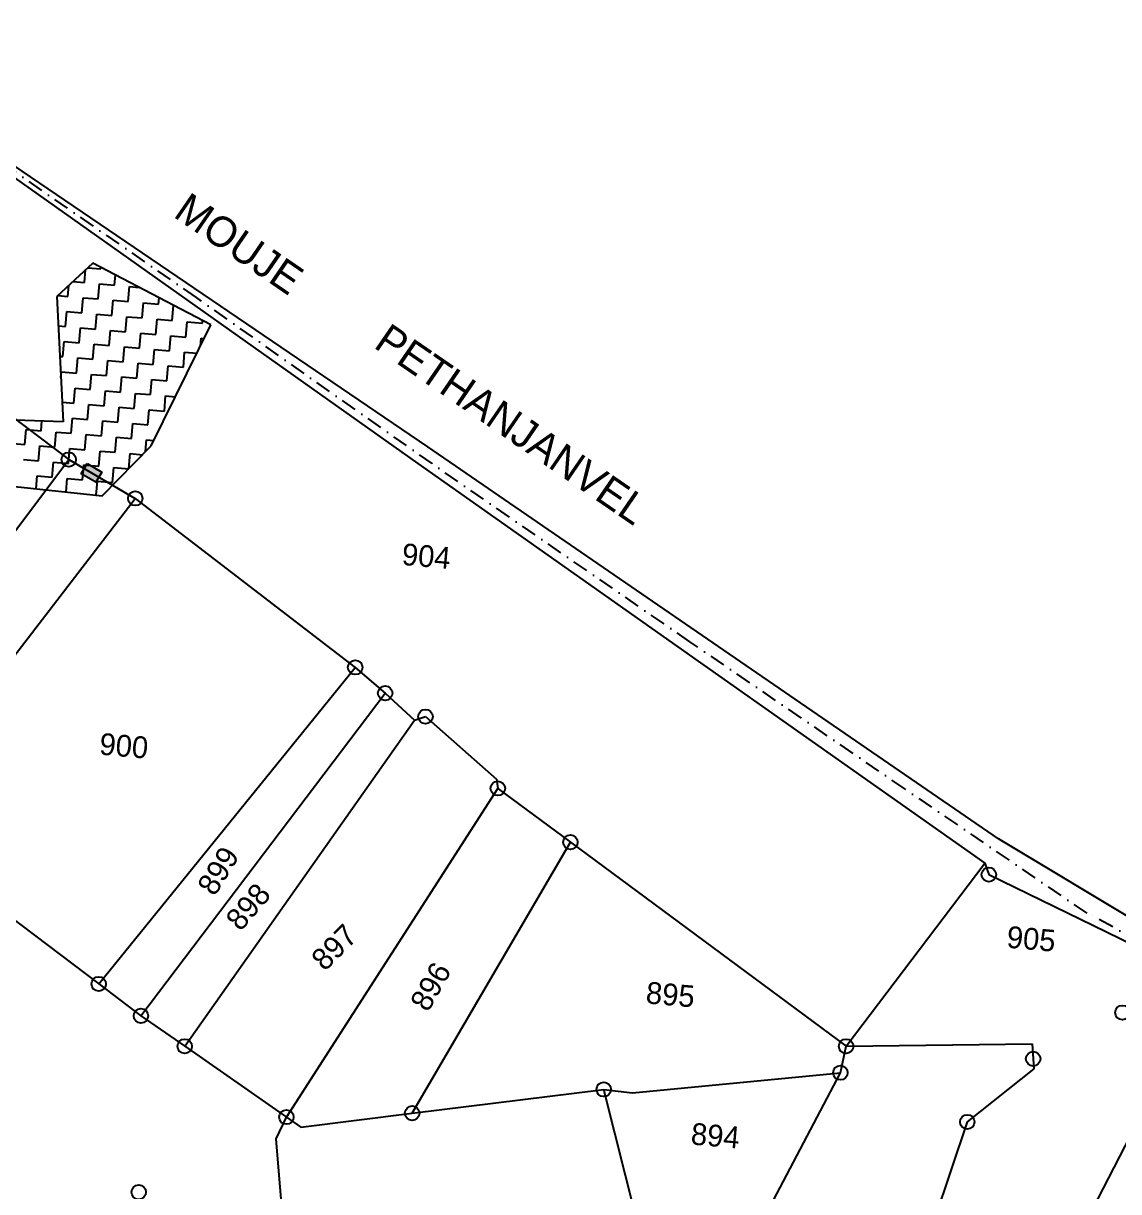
# Model space of a CAD drawing. Header units: metres. Extents: x 302356 to 305648, y 1939949 to 1943623.
# Drawn here: x 303106.8 to 303459.9, y 1943161.7 to 1943538.6 of the extents above; entities that cross this region are included whole.
import ezdxf

# ---------------------------------------------------------------- set-up
doc = ezdxf.new("R2010")
doc.units = ezdxf.units.M
doc.linetypes.add('DASHDOT', pattern=[1, 0.5, -0.25, 0, -0.25])
for name, color, linetype in [('POLY_HATCH', 12, 'Continuous'), ('POLY_PARCEL', 6, 'Continuous'), ('POLY_WATER', 4, 'Continuous'), ('TEXT_MAPOUT', 7, 'Continuous'), ('TEXT_PARCEL', 7, 'Continuous'), ('V_BOUND_STREAM_LINE', 7, 'DASHDOT')]:
    doc.layers.add(name, color=color, linetype=linetype)
doc.styles.add('TEXT_MAP', font='')
doc.styles.get('TEXT_MAP').set_extended_font_data('Kruti Dev 050')

msp = doc.modelspace()

# ---------------------------------------------------------------- hatches: boundary and pattern name
msp.add_hatch(color=256).paths.add_polyline_path([(303130.15, 1943390.58), (303132.04, 1943393.83), (303127.34, 1943396.56), (303125.45, 1943393.31)])

# ---------------------------------------------------------------- linework, layer by layer
msp.add_lwpolyline([(303127.34, 1943396.56), (303132.04, 1943393.83), (303130.15, 1943390.58), (303125.45, 1943393.31)], close=True)
for centre in [(303121.39, 1943397.85), (303142.86, 1943385.36), (303213.77, 1943330.82), (303223.44, 1943322.51), (303236.41, 1943314.94), (303259.73, 1943291.78), (303283.15, 1943274.43), (303418.05, 1943263.98), (303131.07, 1943228.72), (303461.12, 1943219.46), (303144.68, 1943218.41), (303158.79, 1943208.59), (303372.03, 1943208.61), (303432.34, 1943204.56), (303370.2, 1943200.07), (303293.9, 1943194.68), (303191.58, 1943185.77), (303232.13, 1943187.01), (303411.09, 1943184.18), (303143.97, 1943161.55)]:
    msp.add_circle(centre, 2.33)
at = {"layer": 'POLY_HATCH'}
for p, q in [((303129.15, 1943461.24), (303117.61, 1943450.45)), ((303167.24, 1943441.34), (303129.15, 1943461.24)), ((303117.61, 1943450.45), (303119.57, 1943410.09)), ((303147.98, 1943402.25), (303167.24, 1943441.34)), ((303119.57, 1943410.09), (303077.85, 1943411.52)), ((303132.21, 1943386.19), (303147.98, 1943402.25)), ((303095.03, 1943390.16), (303132.21, 1943386.19))]:
    msp.add_line(p, q, dxfattribs=at)
at = {"layer": 'POLY_HATCH', "linetype": 'Continuous', "ltscale": 10}
for p, q in [((303126.45, 1943454.95), (303126.8, 1943459.04)), ((303127.56, 1943459.75), (303131.73, 1943459.39)), ((303131.73, 1943459.39), (303131.77, 1943459.87)), ((303122.77, 1943455.27), (303126.45, 1943454.95)), ((303136.17, 1943454.1), (303136.46, 1943457.43)), ((303121.16, 1943450.51), (303121.47, 1943454.06)), ((303130.88, 1943449.67), (303131.31, 1943454.53)), ((303131.31, 1943454.53), (303136.17, 1943454.1)), ((303140.61, 1943448.82), (303141.03, 1943453.68)), ((303141.03, 1943453.68), (303144.14, 1943453.41)), ((303117.97, 1943450.79), (303121.16, 1943450.51)), ((303125.6, 1943445.23), (303126.02, 1943450.09)), ((303126.02, 1943450.09), (303130.88, 1943449.67)), ((303135.32, 1943444.38), (303135.74, 1943449.24)), ((303135.74, 1943449.24), (303140.61, 1943448.82)), ((303145.04, 1943443.54), (303145.47, 1943448.4)), ((303145.47, 1943448.4), (303150.33, 1943447.97)), ((303150.33, 1943447.97), (303150.51, 1943450.08)), ((303154.77, 1943442.69), (303155.19, 1943447.55)), ((303155.19, 1943447.55), (303155.39, 1943447.53)), ((303120.32, 1943440.79), (303120.74, 1943445.65)), ((303120.74, 1943445.65), (303125.6, 1943445.23)), ((303130.04, 1943439.94), (303130.46, 1943444.81)), ((303130.46, 1943444.81), (303135.32, 1943444.38)), ((303139.76, 1943439.1), (303140.18, 1943443.96)), ((303140.18, 1943443.96), (303145.04, 1943443.54)), ((303118.07, 1943440.99), (303120.32, 1943440.79)), ((303124.75, 1943435.51), (303125.18, 1943440.37)), ((303125.18, 1943440.37), (303130.04, 1943439.94)), ((303134.47, 1943434.66), (303134.9, 1943439.52)), ((303134.9, 1943439.52), (303139.76, 1943439.1)), ((303149.48, 1943438.25), (303149.9, 1943443.11)), ((303149.9, 1943443.11), (303154.77, 1943442.69)), ((303159.2, 1943437.4), (303159.63, 1943442.27)), ((303159.63, 1943442.27), (303164.49, 1943441.84)), ((303164.49, 1943441.84), (303164.57, 1943442.74)), ((303119.47, 1943431.07), (303119.89, 1943435.93)), ((303119.89, 1943435.93), (303124.75, 1943435.51)), ((303144.2, 1943433.81), (303144.62, 1943438.67)), ((303144.62, 1943438.67), (303149.48, 1943438.25)), ((303153.92, 1943432.97), (303154.34, 1943437.83)), ((303154.34, 1943437.83), (303159.2, 1943437.4)), ((303163.84, 1943434.44), (303164.06, 1943436.98)), ((303164.06, 1943436.98), (303165.05, 1943436.9)), ((303129.19, 1943430.22), (303129.61, 1943435.08)), ((303129.61, 1943435.08), (303134.47, 1943434.66)), ((303138.91, 1943429.38), (303139.34, 1943434.24)), ((303139.34, 1943434.24), (303144.2, 1943433.81)), ((303148.63, 1943428.53), (303149.06, 1943433.39)), ((303149.06, 1943433.39), (303153.92, 1943432.97)), ((303158.36, 1943427.68), (303158.78, 1943432.54)), ((303158.78, 1943432.54), (303162.74, 1943432.2)), ((303118.55, 1943431.15), (303119.47, 1943431.07)), ((303123.91, 1943425.78), (303124.33, 1943430.65)), ((303124.33, 1943430.65), (303129.19, 1943430.22)), ((303133.63, 1943424.94), (303134.05, 1943429.8)), ((303134.05, 1943429.8), (303138.91, 1943429.38)), ((303143.35, 1943424.09), (303143.77, 1943428.95)), ((303143.77, 1943428.95), (303148.63, 1943428.53)), ((303118.88, 1943424.32), (303119.05, 1943426.21)), ((303119.05, 1943426.21), (303123.91, 1943425.78)), ((303128.34, 1943420.5), (303128.77, 1943425.36)), ((303128.77, 1943425.36), (303133.63, 1943424.94)), ((303138.07, 1943419.65), (303138.49, 1943424.51)), ((303138.49, 1943424.51), (303143.35, 1943424.09)), ((303153.07, 1943423.24), (303153.5, 1943428.11)), ((303153.5, 1943428.11), (303158.36, 1943427.68)), ((303123.06, 1943416.06), (303123.48, 1943420.92)), ((303123.48, 1943420.92), (303128.34, 1943420.5)), ((303147.79, 1943418.81), (303148.21, 1943423.67)), ((303148.21, 1943423.67), (303153.07, 1943423.24)), ((303157.89, 1943422.36), (303157.93, 1943422.82)), ((303157.93, 1943422.82), (303158.11, 1943422.81)), ((303132.78, 1943415.22), (303133.21, 1943420.08)), ((303133.21, 1943420.08), (303138.07, 1943419.65)), ((303142.5, 1943414.37), (303142.93, 1943419.23)), ((303142.93, 1943419.23), (303147.79, 1943418.81)), ((303152.23, 1943413.52), (303152.65, 1943418.38)), ((303152.65, 1943418.38), (303155.8, 1943418.11)), ((303119.27, 1943416.39), (303123.06, 1943416.06)), ((303127.5, 1943410.78), (303127.92, 1943415.64)), ((303127.92, 1943415.64), (303132.78, 1943415.22)), ((303137.22, 1943409.93), (303137.64, 1943414.79)), ((303137.64, 1943414.79), (303142.5, 1943414.37)), ((303146.94, 1943409.09), (303147.36, 1943413.95)), ((303147.36, 1943413.95), (303152.23, 1943413.52)), ((303112.49, 1943407.19), (303112.76, 1943410.32)), ((303122.21, 1943406.34), (303122.64, 1943411.2)), ((303122.64, 1943411.2), (303127.5, 1943410.78)), ((303131.94, 1943405.49), (303132.36, 1943410.35)), ((303132.36, 1943410.35), (303137.22, 1943409.93)), ((303141.66, 1943404.65), (303142.08, 1943409.51)), ((303142.08, 1943409.51), (303146.94, 1943409.09)), ((303107.21, 1943402.75), (303107.63, 1943407.61)), ((303107.63, 1943407.61), (303112.49, 1943407.19)), ((303116.93, 1943401.9), (303117.35, 1943406.76)), ((303117.35, 1943406.76), (303122.21, 1943406.34)), ((303126.65, 1943401.06), (303127.07, 1943405.92)), ((303127.07, 1943405.92), (303131.94, 1943405.49)), ((303102.35, 1943403.17), (303107.21, 1943402.75)), ((303111.64, 1943397.46), (303112.07, 1943402.33)), ((303112.07, 1943402.33), (303116.93, 1943401.9)), ((303136.37, 1943400.21), (303136.8, 1943405.07)), ((303136.8, 1943405.07), (303141.66, 1943404.65)), ((303146.19, 1943400.42), (303146.52, 1943404.22)), ((303146.52, 1943404.22), (303148.86, 1943404.02)), ((303121.37, 1943396.62), (303121.79, 1943401.48)), ((303121.79, 1943401.48), (303126.65, 1943401.06)), ((303131.09, 1943395.77), (303131.51, 1943400.63)), ((303131.51, 1943400.63), (303136.37, 1943400.21)), ((303140.81, 1943394.95), (303141.23, 1943399.79)), ((303141.23, 1943399.79), (303145.22, 1943399.44)), ((303106.78, 1943397.89), (303111.64, 1943397.46)), ((303116.08, 1943392.18), (303116.51, 1943397.04)), ((303116.51, 1943397.04), (303121.37, 1943396.62)), ((303125.8, 1943391.33), (303126.23, 1943396.2)), ((303126.23, 1943396.2), (303131.09, 1943395.77)), ((303135.53, 1943390.49), (303135.95, 1943395.35)), ((303135.95, 1943395.35), (303140.79, 1943394.93)), ((303110.86, 1943388.47), (303111.22, 1943392.6)), ((303111.22, 1943392.6), (303116.08, 1943392.18)), ((303120.57, 1943387.44), (303120.94, 1943391.76)), ((303120.94, 1943391.76), (303125.8, 1943391.33)), ((303130.27, 1943386.4), (303130.67, 1943390.91)), ((303130.67, 1943390.91), (303135.53, 1943390.49))]:
    msp.add_line(p, q, dxfattribs=at)
at = {"layer": 'POLY_PARCEL'}
for p, q in [((303072.43, 1943434.68), (303121.39, 1943397.85)), ((303044.56, 1943296.14), (303121.39, 1943397.85)), ((303121.39, 1943397.85), (303142.86, 1943385.36)), ((303062.4, 1943280.72), (303142.86, 1943385.36)), ((303142.86, 1943385.36), (303213.77, 1943330.82)), ((303131.07, 1943228.72), (303213.77, 1943330.82)), ((303213.77, 1943330.82), (303223.44, 1943322.51)), ((303144.68, 1943218.41), (303223.44, 1943322.51)), ((303223.44, 1943322.51), (303232.93, 1943313.79)), ((303158.79, 1943208.59), (303232.93, 1943313.79)), ((303232.93, 1943313.79), (303236.41, 1943314.94)), ((303236.41, 1943314.94), (303259.31, 1943294.73)), ((303259.31, 1943294.73), (303259.73, 1943291.78)), ((303191.58, 1943185.77), (303259.73, 1943291.78)), ((303259.73, 1943291.78), (303283.15, 1943274.43)), ((303062.4, 1943280.72), (303131.07, 1943228.72)), ((303232.13, 1943187.01), (303283.15, 1943274.43)), ((303283.15, 1943274.43), (303372.03, 1943208.61)), ((303372.03, 1943208.61), (303416.77, 1943267.66)), ((303131.07, 1943228.72), (303144.68, 1943218.41)), ((303144.68, 1943218.41), (303158.79, 1943208.59)), ((303158.79, 1943208.59), (303191.58, 1943185.77)), ((303370.2, 1943200.07), (303372.03, 1943208.61)), ((303372.03, 1943208.61), (303432.04, 1943209.39)), ((303432.04, 1943209.39), (303432.53, 1943201.35)), ((303303.2, 1943193.55), (303370.2, 1943200.07)), ((303343.37, 1943149.11), (303370.2, 1943200.07)), ((303432.53, 1943201.35), (303411.09, 1943184.18)), ((303232.13, 1943187.01), (303293.9, 1943194.68)), ((303306.3, 1943145.69), (303293.9, 1943194.68)), ((303293.9, 1943194.68), (303303.2, 1943193.55)), ((303469.59, 1943191.38), (303446.26, 1943146.23)), ((303196.2, 1943182.56), (303232.13, 1943187.01)), ((303188.29, 1943178.74), (303191.58, 1943185.77)), ((303191.58, 1943185.77), (303196.2, 1943182.56)), ((303411.09, 1943184.18), (303383.21, 1943101.82)), ((303191.5, 1943140.02), (303188.29, 1943178.74))]:
    msp.add_line(p, q, dxfattribs=at)
at = {"layer": 'POLY_WATER'}
for p, q in [((303237.19, 1943402.01), (303036.13, 1943538.58)), ((303103.85, 1943488.84), (303233.94, 1943396.59)), ((303421.13, 1943275.54), (303237.19, 1943402.01)), ((303233.94, 1943396.59), (303326.19, 1943331.51)), ((303326.19, 1943331.51), (303416.77, 1943267.66)), ((303555.43, 1943194.82), (303421.13, 1943275.54)), ((303416.77, 1943267.66), (303418.05, 1943263.98)), ((303418.05, 1943263.98), (303471.25, 1943238.06))]:
    msp.add_line(p, q, dxfattribs=at)
at = {"layer": 'V_BOUND_STREAM_LINE', "ltscale": 10}
for p, q in [((303162.55, 1943450.16), (303086.75, 1943502.7)), ((303238.53, 1943396.55), (303162.55, 1943450.16)), ((303321.64, 1943339.11), (303238.53, 1943396.55)), ((303390.95, 1943291.67), (303321.64, 1943339.11)), ((303449.7, 1943251.54), (303390.95, 1943291.67)), ((303520.4, 1943213.82), (303449.7, 1943251.54))]:
    msp.add_line(p, q, dxfattribs=at)

# ---------------------------------------------------------------- texts
at = {"layer": 'TEXT_MAPOUT'}
for s, height, p in [('MOUJE', 9.759, (303154.77, 1943476.39)), ('PETHANJANVEL ', 9.7588, (303219.36, 1943434.2))]:
    msp.add_text(s, height=height, rotation=325.5259, dxfattribs=at).set_placement(p)
at = {"layer": 'TEXT_PARCEL', "style": 'TEXT_MAP'}
for s, rotation, p in [('904', 355.0239, (303228.6, 1943363.91)), ('900', 355.0239, (303131.09, 1943302.72)), ('899', 58.4266, (303168.47, 1943256.71)), ('898', 49.4482, (303176.8, 1943245.4)), ('897', 45.1786, (303203.96, 1943232.55)), ('905', 355.0239, (303423.61, 1943240.44)), ('896', 60.5495, (303237.26, 1943219.35)), ('895', 355.0239, (303307.28, 1943222.47)), ('894', 355.0239, (303321.78, 1943176.95))]:
    msp.add_text(s, height=7.026, rotation=rotation, dxfattribs=at).set_placement(p)

doc.saveas('drawing.dxf')
